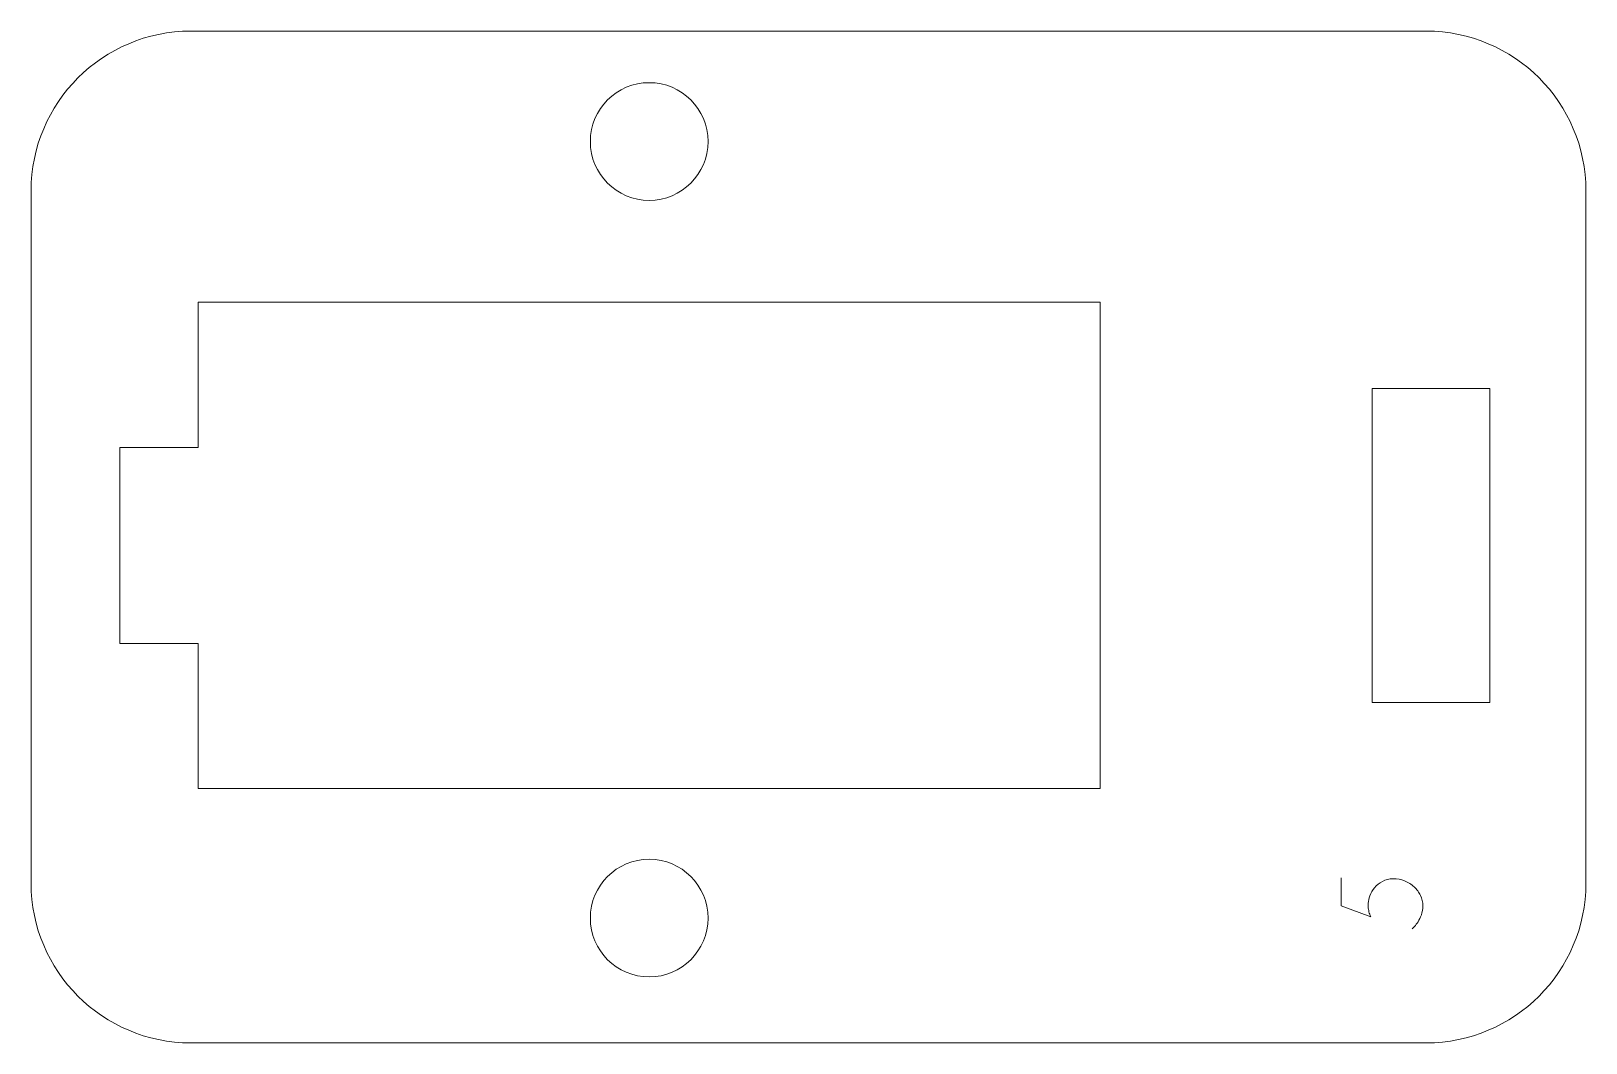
# Model space of a CAD drawing. Header units: millimetres. Extents: x 1 to 3601, y 1 to 1248.
# Drawn here: x 1418.91 to 1458.55, y 213.97 to 239.77 of the extents above; entities that cross this region are included whole.
import ezdxf

# ---------------------------------------------------------------- set-up
doc = ezdxf.new("R2010")
doc.units = ezdxf.units.MM
doc.layers.get('0').update_dxf_attribs({"lineweight": 5})
doc.layers.add('MARCATGE', color=1, linetype='Continuous', lineweight=5)
doc.layers.add('TALL 1', color=4, linetype='Continuous', lineweight=5)

msp = doc.modelspace()

# ---------------------------------------------------------------- linework, layer by layer
msp.add_open_spline([(1422.976, 239.768), (1422.976, 239.768), (1454.481, 239.768), (1454.481, 239.768), (1454.481, 239.768), (1456.718, 239.768), (1458.549, 237.938), (1458.549, 235.701), (1458.549, 235.701), (1458.549, 235.701), (1458.549, 218.037), (1458.549, 218.037), (1458.549, 218.037), (1458.549, 215.8), (1456.718, 213.97), (1454.481, 213.97), (1454.481, 213.97), (1454.481, 213.97), (1422.976, 213.97), (1422.976, 213.97), (1422.976, 213.97), (1420.739, 213.97), (1418.909, 215.8), (1418.909, 218.037), (1418.909, 218.037), (1418.909, 218.037), (1418.909, 235.701), (1418.909, 235.701), (1418.909, 235.701), (1418.909, 237.938), (1420.739, 239.768), (1422.976, 239.768)], degree=3, knots=[0, 0, 0, 0, 0.111111, 0.111111, 0.111111, 0.111111, 0.222222, 0.222222, 0.222222, 0.222222, 0.333333, 0.333333, 0.333333, 0.333333, 0.444444, 0.444444, 0.444444, 0.444444, 0.555556, 0.555556, 0.555556, 0.555556, 0.666667, 0.666667, 0.666667, 0.666667, 0.777778, 0.777778, 0.777778, 0.777778, 1, 1, 1, 1])
at = {"layer": 'MARCATGE'}
msp.add_open_spline([(1454.116, 216.88), (1454.129, 216.891), (1454.15, 216.912), (1454.179, 216.942), (1454.179, 216.942), (1454.208, 216.972), (1454.238, 217.011), (1454.269, 217.059), (1454.269, 217.059), (1454.301, 217.107), (1454.328, 217.165), (1454.353, 217.233), (1454.353, 217.233), (1454.377, 217.301), (1454.39, 217.38), (1454.392, 217.47), (1454.392, 217.47), (1454.392, 217.56), (1454.373, 217.646), (1454.333, 217.728), (1454.333, 217.728), (1454.293, 217.81), (1454.239, 217.883), (1454.169, 217.947), (1454.169, 217.947), (1454.1, 218.011), (1454.019, 218.062), (1453.927, 218.099), (1453.927, 218.099), (1453.834, 218.137), (1453.737, 218.156), (1453.633, 218.156), (1453.633, 218.156), (1453.53, 218.156), (1453.438, 218.134), (1453.359, 218.089), (1453.359, 218.089), (1453.28, 218.045), (1453.214, 217.991), (1453.16, 217.927), (1453.16, 217.927), (1453.107, 217.863), (1453.067, 217.795), (1453.04, 217.724), (1453.04, 217.724), (1453.014, 217.652), (1453.001, 217.589), (1453.001, 217.535), (1453.001, 217.535), (1452.995, 217.501), (1452.994, 217.465), (1452.998, 217.428), (1452.998, 217.428), (1453.002, 217.396), (1453.009, 217.358), (1453.018, 217.315), (1453.018, 217.315), (1453.027, 217.271), (1453.042, 217.227), (1453.063, 217.182), (1453.063, 217.182), (1453.063, 217.182), (1452.312, 217.464), (1452.312, 217.464), (1452.312, 217.464), (1452.312, 217.464), (1452.312, 218.176), (1452.312, 218.176), (1452.312, 218.176), (1452.312, 218.176), (1452.312, 217.464), (1452.312, 217.464), (1452.312, 217.464), (1452.312, 217.464), (1453.063, 217.182), (1453.063, 217.182), (1453.063, 217.182), (1453.042, 217.227), (1453.027, 217.271), (1453.018, 217.315), (1453.018, 217.315), (1453.009, 217.358), (1453.002, 217.396), (1452.998, 217.428), (1452.998, 217.428), (1452.994, 217.465), (1452.995, 217.501), (1453.001, 217.535), (1453.001, 217.535), (1453.001, 217.589), (1453.014, 217.652), (1453.04, 217.724), (1453.04, 217.724), (1453.067, 217.795), (1453.107, 217.863), (1453.16, 217.927), (1453.16, 217.927), (1453.214, 217.991), (1453.28, 218.045), (1453.359, 218.089), (1453.359, 218.089), (1453.438, 218.134), (1453.53, 218.156), (1453.633, 218.156), (1453.633, 218.156), (1453.737, 218.156), (1453.834, 218.137), (1453.927, 218.099), (1453.927, 218.099), (1454.019, 218.062), (1454.1, 218.011), (1454.169, 217.947), (1454.169, 217.947), (1454.239, 217.883), (1454.293, 217.81), (1454.333, 217.728), (1454.333, 217.728), (1454.373, 217.646), (1454.392, 217.56), (1454.392, 217.47), (1454.392, 217.47), (1454.39, 217.38), (1454.377, 217.301), (1454.353, 217.233), (1454.353, 217.233), (1454.328, 217.165), (1454.301, 217.107), (1454.269, 217.059), (1454.269, 217.059), (1454.238, 217.011), (1454.208, 216.972), (1454.179, 216.942), (1454.179, 216.942), (1454.15, 216.912), (1454.129, 216.891), (1454.116, 216.88)], degree=3, knots=[0, 0, 0, 0, 0.028571, 0.028571, 0.028571, 0.028571, 0.057143, 0.057143, 0.057143, 0.057143, 0.085714, 0.085714, 0.085714, 0.085714, 0.114286, 0.114286, 0.114286, 0.114286, 0.142857, 0.142857, 0.142857, 0.142857, 0.171429, 0.171429, 0.171429, 0.171429, 0.2, 0.2, 0.2, 0.2, 0.228571, 0.228571, 0.228571, 0.228571, 0.257143, 0.257143, 0.257143, 0.257143, 0.285714, 0.285714, 0.285714, 0.285714, 0.314286, 0.314286, 0.314286, 0.314286, 0.342857, 0.342857, 0.342857, 0.342857, 0.371429, 0.371429, 0.371429, 0.371429, 0.4, 0.4, 0.4, 0.4, 0.428571, 0.428571, 0.428571, 0.428571, 0.457143, 0.457143, 0.457143, 0.457143, 0.485714, 0.485714, 0.485714, 0.485714, 0.514286, 0.514286, 0.514286, 0.514286, 0.542857, 0.542857, 0.542857, 0.542857, 0.571429, 0.571429, 0.571429, 0.571429, 0.6, 0.6, 0.6, 0.6, 0.628571, 0.628571, 0.628571, 0.628571, 0.657143, 0.657143, 0.657143, 0.657143, 0.685714, 0.685714, 0.685714, 0.685714, 0.714286, 0.714286, 0.714286, 0.714286, 0.742857, 0.742857, 0.742857, 0.742857, 0.771429, 0.771429, 0.771429, 0.771429, 0.8, 0.8, 0.8, 0.8, 0.828571, 0.828571, 0.828571, 0.828571, 0.857143, 0.857143, 0.857143, 0.857143, 0.885714, 0.885714, 0.885714, 0.885714, 0.914286, 0.914286, 0.914286, 0.914286, 0.942857, 0.942857, 0.942857, 0.942857, 1, 1, 1, 1], dxfattribs=at)
at = {"layer": 'TALL 1'}
for points, knots in [([(1433.167, 236.953), (1433.167, 236.124), (1433.839, 235.453), (1434.667, 235.453), (1434.667, 235.453), (1435.496, 235.453), (1436.167, 236.124), (1436.167, 236.953), (1436.167, 236.953), (1436.167, 237.781), (1435.496, 238.453), (1434.667, 238.453), (1434.667, 238.453), (1433.839, 238.453), (1433.167, 237.781), (1433.167, 236.953)], [0, 0, 0, 0, 0.2, 0.2, 0.2, 0.2, 0.4, 0.4, 0.4, 0.4, 0.6, 0.6, 0.6, 0.6, 1, 1, 1, 1]), ([(1423.167, 232.853), (1423.167, 232.853), (1446.167, 232.853), (1446.167, 232.853), (1446.167, 232.853), (1446.167, 232.853), (1446.167, 220.453), (1446.167, 220.453), (1446.167, 220.453), (1446.167, 220.453), (1423.167, 220.453), (1423.167, 220.453), (1423.167, 220.453), (1423.167, 220.453), (1423.167, 224.153), (1423.167, 224.153), (1423.167, 224.153), (1423.167, 224.153), (1421.167, 224.153), (1421.167, 224.153), (1421.167, 224.153), (1421.167, 224.153), (1421.167, 229.153), (1421.167, 229.153), (1421.167, 229.153), (1421.167, 229.153), (1423.167, 229.153), (1423.167, 229.153), (1423.167, 229.153), (1423.167, 229.153), (1423.167, 232.853), (1423.167, 232.853)], [0, 0, 0, 0, 0.111111, 0.111111, 0.111111, 0.111111, 0.222222, 0.222222, 0.222222, 0.222222, 0.333333, 0.333333, 0.333333, 0.333333, 0.444444, 0.444444, 0.444444, 0.444444, 0.555556, 0.555556, 0.555556, 0.555556, 0.666667, 0.666667, 0.666667, 0.666667, 0.777778, 0.777778, 0.777778, 0.777778, 1, 1, 1, 1]), ([(1453.103, 230.653), (1453.103, 230.653), (1456.103, 230.653), (1456.103, 230.653), (1456.103, 230.653), (1456.103, 230.653), (1456.103, 222.653), (1456.103, 222.653), (1456.103, 222.653), (1456.103, 222.653), (1453.103, 222.653), (1453.103, 222.653), (1453.103, 222.653), (1453.103, 222.653), (1453.103, 230.653), (1453.103, 230.653)], [0, 0, 0, 0, 0.2, 0.2, 0.2, 0.2, 0.4, 0.4, 0.4, 0.4, 0.6, 0.6, 0.6, 0.6, 1, 1, 1, 1]), ([(1433.167, 217.153), (1433.167, 216.324), (1433.839, 215.653), (1434.667, 215.653), (1434.667, 215.653), (1435.496, 215.653), (1436.167, 216.324), (1436.167, 217.153), (1436.167, 217.153), (1436.167, 217.981), (1435.496, 218.653), (1434.667, 218.653), (1434.667, 218.653), (1433.839, 218.653), (1433.167, 217.981), (1433.167, 217.153)], [0, 0, 0, 0, 0.2, 0.2, 0.2, 0.2, 0.4, 0.4, 0.4, 0.4, 0.6, 0.6, 0.6, 0.6, 1, 1, 1, 1])]:
    msp.add_open_spline(points, degree=3, knots=knots, dxfattribs=at)

doc.saveas('drawing.dxf')
